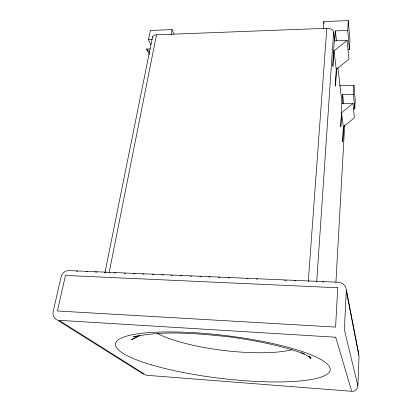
<?xml version="1.0" encoding="UTF-8"?>
<svg xmlns="http://www.w3.org/2000/svg" width="412" height="412" viewBox="0 0 412 412"><rect width="100%" height="100%" fill="white"/><g stroke="black" fill="none" stroke-linecap="round" stroke-linejoin="round"><path stroke-width="0.62" d="M357.889 385.781L359.048 356.452L346.291 290.609L344.375 329.698L357.889 385.781C357.807 388.768 355.226 391.508 352.183 391.4M353.553 108.897L354.789 108.881L355.221 100.095L353.934 85.33L339.426 85.614M354.789 108.881L353.475 94.322L353.934 85.33M335.914 282.416L344.684 125.197M348.181 49.512L349.438 49.471L349.968 39.882L348.284 20.6L323.791 21.589L323.26 28.572M349.438 49.471L347.723 30.431L348.284 20.6M343.304 126.845L354.351 117.77L353.012 103.427L341.579 112.775L343.304 126.845L342.702 141.836L343.587 126.149M341.579 112.775L340.76 126.788L341.945 102.094L337.861 67.702M353.475 94.322L342.65 94.502L342.12 103.577L353.012 103.427M336.264 69.37L348.897 59.204L347.146 40.407L334.003 50.918L336.264 69.37L335.301 84.388L335.523 86.118L336.661 68.32M316.699 281.859L333.643 32.121A6.319 4.022 1.6 0 0 326.804 28.299L156.503 34.799A6.02 3.569 14.1 0 0 152.404 37.811M334.003 50.918L332.973 66.337L332.731 64.447L334.441 38.877L333.643 32.121M347.723 30.431L335.337 30.89L334.673 40.829L347.146 40.407M308.289 281.411L326.804 28.299M171.145 34.644L172.098 29.602L150.359 30.467L148.475 39.701L150.998 44.774M109.118 272.729L156.503 34.799M104.921 272.78L152.522 36.879M136.305 337.201L131.51 339.617L139.967 335.626L133.328 336.862C164.924 330.151 197.544 333.576 229.355 336.846C254.734 340.497 280.124 345.086 304.267 353.965L302.048 352.966M148.475 39.701L152.322 39.557M149.407 54.626L146.564 49.064L150.215 48.94M76.472 271.235L77.755 271.292M86.113 271.657L87.395 271.714M95.11 272.049L97.036 272.131M104.751 272.471L106.033 272.523M114.392 272.888L115.674 272.945M124.033 273.311L125.315 273.367M133.03 273.702L134.956 273.784M142.67 274.124L143.958 274.176M152.311 274.541L153.599 274.598M161.952 274.964L163.24 275.02M170.949 275.355L172.237 275.412M180.59 275.777L181.877 275.829M190.231 276.195L191.518 276.251M199.872 276.617L201.159 276.673M208.869 277.008L210.156 277.065M218.509 277.425L219.797 277.482M228.15 277.848L229.438 277.904M246.793 278.661L248.076 278.718M256.434 279.079L257.716 279.135M284.713 280.315L285.995 280.371M294.353 280.732L295.636 280.788M322.632 281.968L323.914 282.024M301.522 352.873L311.024 357.642L309.587 356.421M143.757 374.312L55.8 319.135C53.524 317.441 52.581 314.433 53.122 311.693L61.208 276.38C62.083 272.857 65.601 270.313 69.216 270.566L338.546 282.272C342.125 282.441 345.266 285.161 346.116 288.627L358.909 354.948M146.564 49.064L149.592 52.113M308.809 356.38L310.978 358.667L309.968 357.204M172.098 29.602L174.127 34.206M323.791 21.589L324.048 23.499M335.337 30.89L336.501 40.999M342.65 94.502L343.665 103.33M291.871 349.742A79.047 18.427 6.9 0 1 157.59 333.529M344.587 125.887A5.155 2.657 2.2 0 1 344.154 126.53M337.727 287.767L335.589 327.097L57.412 310.988L65.457 275.448L337.727 287.767M335.749 337.243L58.983 320.315L146.224 375.255L351.699 391.307L335.749 337.243M151.657 364.908A108.104 21.542 6.9 0 0 328.019 373.483A108.104 21.542 6.9 0 0 188.814 332.407A108.104 21.542 6.9 0 0 151.657 364.908"/></g></svg>
